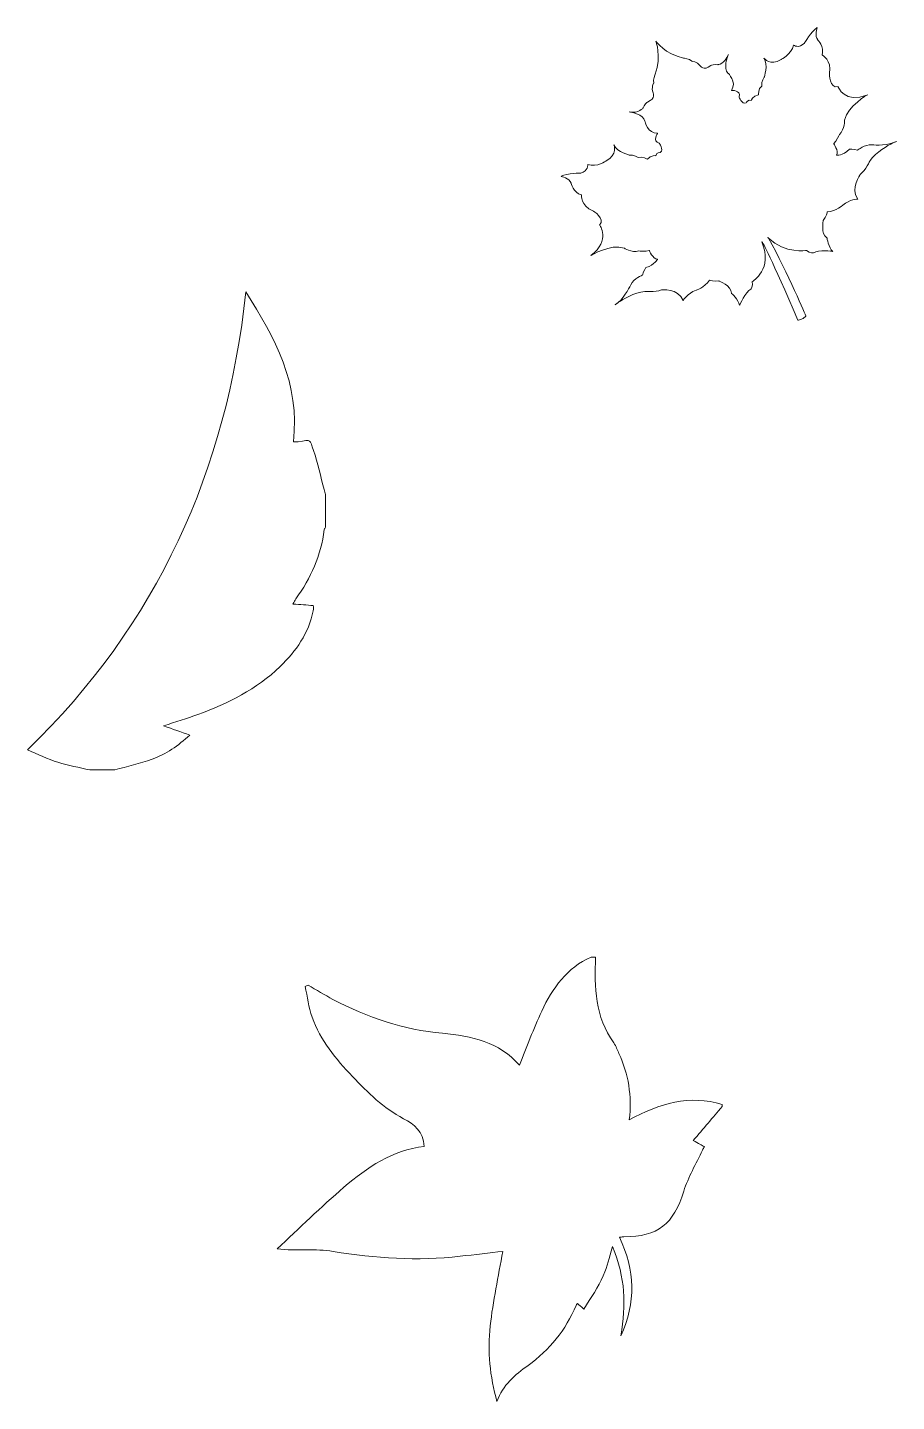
# Model space of a CAD drawing. Header units: inches. Extents: x 0 to 8.2, y -11.5 to 0.
# Drawn here: x 4.692 to 5.993, y -10.983 to -8.926 of the extents above; entities that cross this region are included whole.
import ezdxf

# ---------------------------------------------------------------- set-up
doc = ezdxf.new("R2010")
doc.units = ezdxf.units.IN
doc.header["$MEASUREMENT"] = 0
doc.layers.add('Middle Layer', color=7, linetype='Continuous')

# ---------------------------------------------------------------- blocks, each defined once
blk = doc.blocks.new('block 2')
at = {"layer": 'Middle Layer', "lineweight": 0}
for points, knots in [([(5.8741, -8.9264), (5.8649, -8.9326), (5.8549, -8.95), (5.8549, -8.95), (5.8467, -8.9585), (5.8387, -8.9528), (5.8387, -8.9528), (5.8354, -8.9672), (5.8202, -8.9743), (5.8202, -8.9743), (5.8036, -8.9849), (5.7943, -8.9721), (5.7943, -8.9721), (5.8013, -8.9826), (5.7948, -9.0009), (5.7948, -9.0009), (5.7909, -9.0047), (5.7911, -9.0141), (5.7911, -9.0141), (5.7854, -9.0184), (5.7863, -9.0272), (5.7863, -9.0272), (5.7774, -9.0287), (5.7754, -9.0357), (5.7754, -9.0357), (5.7703, -9.0334), (5.7679, -9.0391), (5.7679, -9.0391), (5.7612, -9.042), (5.7572, -9.0304), (5.7572, -9.0304), (5.7603, -9.0196), (5.7457, -9.0207), (5.7457, -9.0207), (5.7547, -9.008), (5.7406, -8.9947), (5.7406, -8.9947), (5.7333, -8.9873), (5.7396, -8.9707), (5.7413, -8.9667), (5.7358, -8.9812), (5.7254, -8.9821), (5.7254, -8.9821), (5.7215, -8.9805), (5.7148, -8.9834), (5.7148, -8.9834), (5.7038, -8.9919), (5.6991, -8.9838), (5.6991, -8.9838), (5.6938, -8.9766), (5.6864, -8.977), (5.6864, -8.977), (5.6829, -8.9729), (5.6742, -8.9723), (5.6742, -8.9723), (5.646, -8.9662), (5.6326, -8.9469), (5.6326, -8.9469), (5.6326, -8.9469), (5.6412, -8.9685), (5.6318, -8.9965), (5.6318, -8.9965), (5.6278, -9.0045), (5.6294, -9.0096), (5.6294, -9.0096), (5.6252, -9.016), (5.6286, -9.0243), (5.6286, -9.0243), (5.6329, -9.0327), (5.6202, -9.038), (5.6202, -9.038), (5.6143, -9.0424), (5.6136, -9.0467), (5.6136, -9.0467), (5.6074, -9.0554), (5.5926, -9.0527), (5.5968, -9.0533), (5.6138, -9.0563), (5.6163, -9.0666), (5.6163, -9.0666), (5.6201, -9.0859), (5.6353, -9.0844), (5.6353, -9.0844), (5.6268, -9.0967), (5.6375, -9.0995), (5.6375, -9.0995), (5.6451, -9.1091), (5.6393, -9.1135), (5.6393, -9.1135), (5.6332, -9.1127), (5.6326, -9.1183), (5.6326, -9.1183), (5.6257, -9.1165), (5.6199, -9.1236), (5.6199, -9.1236), (5.6129, -9.1182), (5.6065, -9.1211), (5.6065, -9.1211), (5.5987, -9.1161), (5.5936, -9.1175), (5.5936, -9.1175), (5.5749, -9.1138), (5.5698, -9.1022), (5.5698, -9.1022), (5.5757, -9.117), (5.5583, -9.1262), (5.5583, -9.1262), (5.5446, -9.136), (5.5308, -9.1314), (5.5308, -9.1314), (5.5315, -9.1414), (5.5202, -9.1443), (5.5202, -9.1443), (5.5005, -9.1442), (5.4906, -9.1491), (5.4906, -9.1491), (5.5037, -9.1521), (5.5056, -9.1593), (5.5056, -9.1593), (5.5089, -9.1735), (5.5212, -9.1769), (5.5212, -9.1769), (5.5198, -9.1937), (5.5383, -9.2006), (5.5383, -9.2006), (5.558, -9.2128), (5.5483, -9.2221), (5.5483, -9.2221), (5.5657, -9.2442), (5.5354, -9.2677), (5.5354, -9.2677), (5.5649, -9.2495), (5.585, -9.2566), (5.585, -9.2566), (5.5959, -9.2638), (5.6072, -9.2609), (5.6072, -9.2609), (5.6177, -9.262), (5.6227, -9.2602), (5.6227, -9.2602), (5.6277, -9.2728), (5.635, -9.2731), (5.635, -9.2731), (5.6316, -9.2813), (5.6176, -9.2858), (5.6176, -9.2858), (5.6149, -9.2897), (5.6125, -9.297), (5.6125, -9.297), (5.5997, -9.3019), (5.595, -9.3117), (5.595, -9.3117), (5.5866, -9.329), (5.5762, -9.338), (5.5733, -9.3401), (5.5715, -9.3415), (5.5715, -9.3415), (5.5731, -9.3406), (5.5747, -9.3394), (5.5762, -9.338), (5.5839, -9.3328), (5.5999, -9.3232), (5.616, -9.3214), (5.616, -9.3214), (5.6311, -9.3232), (5.6409, -9.3192), (5.6409, -9.3192), (5.6659, -9.316), (5.6735, -9.335), (5.6735, -9.335), (5.6798, -9.3245), (5.6927, -9.3196), (5.6927, -9.3196), (5.7046, -9.316), (5.713, -9.3047), (5.713, -9.3047), (5.7197, -9.307), (5.7268, -9.3056), (5.7268, -9.3056), (5.7458, -9.3127), (5.7456, -9.324), (5.7456, -9.324), (5.7566, -9.3338), (5.758, -9.3422), (5.758, -9.3422), (5.7666, -9.3217), (5.7747, -9.3181), (5.7747, -9.3181), (5.7784, -9.3142), (5.7769, -9.3068), (5.7769, -9.3068), (5.8091, -9.2875), (5.7911, -9.2474), (5.7912, -9.2474), (5.7917, -9.2472), (5.7917, -9.2472), (5.7917, -9.2472), (5.8058, -9.2714), (5.8452, -9.3647), (5.8452, -9.3647), (5.8515, -9.3639), (5.8573, -9.3586), (5.8573, -9.3586), (5.8306, -9.2944), (5.8011, -9.2415), (5.8261, -9.2659), (5.8582, -9.26), (5.8582, -9.26), (5.8636, -9.2651), (5.8688, -9.2638), (5.8688, -9.2638), (5.876, -9.2586), (5.8974, -9.2615), (5.8974, -9.2615), (5.8912, -9.256), (5.8887, -9.2412), (5.8887, -9.2412), (5.8792, -9.2356), (5.8831, -9.2152), (5.8831, -9.2152), (5.8879, -9.2096), (5.8893, -9.2025), (5.8893, -9.2025), (5.9031, -9.201), (5.9123, -9.1923), (5.9123, -9.1923), (5.923, -9.1835), (5.935, -9.1833), (5.935, -9.1833), (5.923, -9.1669), (5.9385, -9.1465), (5.9385, -9.1465), (5.947, -9.1398), (5.9532, -9.1257), (5.9532, -9.1257), (5.963, -9.1124), (5.9793, -9.1033), (5.9876, -9.0992), (5.9895, -9.0985), (5.9913, -9.0977), (5.9929, -9.0968), (5.9929, -9.0968), (5.9908, -9.0976), (5.9876, -9.0992), (5.9747, -9.1037), (5.956, -9.1021), (5.956, -9.1021), (5.9454, -9.1012), (5.9347, -9.1101), (5.9347, -9.1101), (5.9274, -9.1083), (5.9227, -9.1087), (5.9227, -9.1087), (5.9118, -9.1187), (5.9032, -9.1175), (5.9032, -9.1175), (5.9066, -9.1109), (5.8988, -9.1001), (5.8988, -9.1001), (5.9029, -9.0966), (5.9073, -9.0868), (5.9073, -9.0868), (5.9155, -9.0783), (5.9152, -9.0649), (5.9152, -9.0649), (5.9196, -9.0436), (5.95, -9.027), (5.95, -9.027), (5.9148, -9.0416), (5.9053, -9.0148), (5.9053, -9.0148), (5.8926, -9.0186), (5.8925, -8.995), (5.8925, -8.995), (5.8963, -8.9751), (5.8816, -8.9677), (5.8816, -8.9677), (5.8851, -8.9551), (5.8749, -8.9449), (5.8749, -8.9449), (5.8699, -8.9395), (5.8741, -8.9264), (5.8741, -8.9264)], [0, 0, 0, 0, 1, 1, 1, 2, 2, 2, 3, 3, 3, 4, 4, 4, 5, 5, 5, 6, 6, 6, 7, 7, 7, 8, 8, 8, 9, 9, 9, 10, 10, 10, 11, 11, 11, 12, 12, 12, 13, 13, 13, 14, 14, 14, 15, 15, 15, 16, 16, 16, 17, 17, 17, 18, 18, 18, 19, 19, 19, 20, 20, 20, 21, 21, 21, 22, 22, 22, 23, 23, 23, 24, 24, 24, 25, 25, 25, 26, 26, 26, 27, 27, 27, 28, 28, 28, 29, 29, 29, 30, 30, 30, 31, 31, 31, 32, 32, 32, 33, 33, 33, 34, 34, 34, 35, 35, 35, 36, 36, 36, 37, 37, 37, 38, 38, 38, 39, 39, 39, 40, 40, 40, 41, 41, 41, 42, 42, 42, 43, 43, 43, 44, 44, 44, 45, 45, 45, 46, 46, 46, 47, 47, 47, 48, 48, 48, 49, 49, 49, 50, 50, 50, 51, 51, 51, 52, 52, 52, 53, 53, 53, 54, 54, 54, 55, 55, 55, 56, 56, 56, 57, 57, 57, 58, 58, 58, 59, 59, 59, 60, 60, 60, 61, 61, 61, 62, 62, 62, 63, 63, 63, 64, 64, 64, 65, 65, 65, 66, 66, 66, 67, 67, 67, 68, 68, 68, 69, 69, 69, 70, 70, 70, 71, 71, 71, 72, 72, 72, 73, 73, 73, 74, 74, 74, 75, 75, 75, 76, 76, 76, 77, 77, 77, 78, 78, 78, 79, 79, 79, 80, 80, 80, 81, 81, 81, 82, 82, 82, 83, 83, 83, 84, 84, 84, 85, 85, 85, 86, 86, 86, 87, 87, 87, 88, 88, 88, 89, 89, 89, 90, 90, 90, 91, 91, 91, 92, 92, 92, 93, 93, 93, 94, 94, 94, 94]), ([(5.09, -9.5464), (5.1002, -9.46), (5.0622, -9.3904), (5.0188, -9.3221), (4.9903, -9.5897), (4.8863, -9.8194), (4.6919, -10.0076), (4.7073, -10.014), (4.722, -10.0213), (4.7375, -10.0263), (4.7531, -10.0313), (4.7694, -10.034), (4.7854, -10.0377), (4.7979, -10.0377), (4.8103, -10.0377), (4.8228, -10.0377), (4.8414, -10.0324), (4.8604, -10.0282), (4.8785, -10.0215), (4.8993, -10.0139), (4.9175, -10.0016), (4.9349, -9.9855), (4.9214, -9.9808), (4.9095, -9.9766), (4.8957, -9.9717), (4.9139, -9.9657), (4.9306, -9.9606), (4.947, -9.9547), (4.9922, -9.9382), (5.0348, -9.9169), (5.07, -9.883), (5.0941, -9.8598), (5.1128, -9.8331), (5.1197, -9.7994), (5.12, -9.7979), (5.1202, -9.7965), (5.1203, -9.795), (5.1203, -9.7943), (5.12, -9.7936), (5.1195, -9.7916), (5.1102, -9.7909), (5.1005, -9.7902), (5.0893, -9.7894), (5.091, -9.7863), (5.0921, -9.7838), (5.0936, -9.7817), (5.1163, -9.7506), (5.1312, -9.7164), (5.1362, -9.678), (5.1364, -9.6767), (5.1374, -9.6755), (5.1381, -9.6743), (5.1381, -9.6579), (5.1381, -9.6416), (5.1381, -9.6252), (5.1374, -9.6229), (5.1366, -9.6205), (5.136, -9.6181), (5.1308, -9.5985), (5.1268, -9.5784), (5.1201, -9.5594), (5.1143, -9.5429), (5.1177, -9.5433), (5.0972, -9.5464), (5.0945, -9.5468), (5.0917, -9.5464), (5.09, -9.5464)], [0, 0, 0, 0, 1, 1, 1, 2, 2, 2, 3, 3, 3, 4, 4, 4, 5, 5, 5, 6, 6, 6, 7, 7, 7, 8, 8, 8, 9, 9, 9, 10, 10, 10, 11, 11, 11, 12, 12, 12, 13, 13, 13, 14, 14, 14, 15, 15, 15, 16, 16, 16, 17, 17, 17, 18, 18, 18, 19, 19, 19, 20, 20, 20, 21, 21, 21, 22, 22, 22, 22]), ([(5.536, -10.3177), (5.4995, -10.3337), (5.4778, -10.3641), (5.4617, -10.3988), (5.4494, -10.4251), (5.4396, -10.4524), (5.4285, -10.4797), (5.3982, -10.4447), (5.3561, -10.4357), (5.3134, -10.4319), (5.2547, -10.4267), (5.2008, -10.4081), (5.1492, -10.3811), (5.1366, -10.3744), (5.1244, -10.367), (5.112, -10.3599), (5.1105, -10.3606), (5.109, -10.3612), (5.1076, -10.3618), (5.1109, -10.3771), (5.1127, -10.393), (5.118, -10.4077), (5.1303, -10.4425), (5.1535, -10.4703), (5.1784, -10.4966), (5.2013, -10.5207), (5.2249, -10.544), (5.255, -10.5597), (5.2704, -10.5677), (5.2846, -10.5791), (5.2859, -10.6011), (5.238, -10.607), (5.2004, -10.6326), (5.1656, -10.6624), (5.1311, -10.6918), (5.0988, -10.7238), (5.0655, -10.7547), (5.0955, -10.7577), (5.1231, -10.7541), (5.1495, -10.7584), (5.2127, -10.7687), (5.2758, -10.7729), (5.3394, -10.7657), (5.3619, -10.7631), (5.3844, -10.7605), (5.4033, -10.7584), (5.3968, -10.796), (5.3887, -10.8327), (5.3846, -10.87), (5.3805, -10.9077), (5.3841, -10.9455), (5.3947, -10.983), (5.4034, -10.9582), (5.4216, -10.9433), (5.4415, -10.9289), (5.4734, -10.9059), (5.4977, -10.876), (5.5132, -10.8392), (5.5136, -10.8383), (5.5144, -10.8376), (5.5151, -10.8365), (5.5178, -10.8386), (5.5204, -10.8408), (5.525, -10.8446), (5.5353, -10.8273), (5.5465, -10.8119), (5.5539, -10.7949), (5.5611, -10.7781), (5.5621, -10.7705), (5.5675, -10.751), (5.5877, -10.7993), (5.5876, -10.8364), (5.5801, -10.8849), (5.6032, -10.835), (5.6017, -10.7866), (5.578, -10.737), (5.5829, -10.737), (5.5817, -10.7363), (5.5848, -10.7363), (5.6355, -10.7366), (5.6593, -10.7173), (5.6744, -10.6683), (5.681, -10.647), (5.6929, -10.6273), (5.7024, -10.6069), (5.7033, -10.605), (5.7043, -10.6033), (5.7053, -10.6015), (5.7008, -10.5991), (5.6969, -10.5969), (5.6886, -10.5924), (5.7039, -10.5744), (5.7179, -10.558), (5.7318, -10.5416), (5.7318, -10.5405), (5.7318, -10.5395), (5.7318, -10.5384), (5.683, -10.5235), (5.6383, -10.5367), (5.5928, -10.5615), (5.5972, -10.5253), (5.5914, -10.493), (5.5774, -10.4622), (5.5749, -10.4568), (5.5731, -10.4509), (5.5697, -10.4462), (5.5413, -10.4075), (5.5406, -10.3629), (5.5424, -10.3177), (5.5403, -10.3177), (5.5382, -10.3177), (5.536, -10.3177)], [0, 0, 0, 0, 1, 1, 1, 2, 2, 2, 3, 3, 3, 4, 4, 4, 5, 5, 5, 6, 6, 6, 7, 7, 7, 8, 8, 8, 9, 9, 9, 10, 10, 10, 11, 11, 11, 12, 12, 12, 13, 13, 13, 14, 14, 14, 15, 15, 15, 16, 16, 16, 17, 17, 17, 18, 18, 18, 19, 19, 19, 20, 20, 20, 21, 21, 21, 22, 22, 22, 23, 23, 23, 24, 24, 24, 25, 25, 25, 26, 26, 26, 27, 27, 27, 28, 28, 28, 29, 29, 29, 30, 30, 30, 31, 31, 31, 32, 32, 32, 33, 33, 33, 34, 34, 34, 35, 35, 35, 36, 36, 36, 37, 37, 37, 37])]:
    blk.add_open_spline(points, degree=3, knots=knots, dxfattribs=at)

msp = doc.modelspace()

# ---------------------------------------------------------------- linework, layer by layer
at = {"layer": 'Middle Layer', "lineweight": 0}
for points, knots in [([(5.6326, -8.9469), (5.6326, -8.9469), (5.6331, -8.9477), (5.634, -8.9494), (5.634, -8.9494), (5.6326, -8.9469), (5.6326, -8.9469)], [0, 0, 0, 0, 1, 1, 1, 2, 2, 2, 2]), ([(5.8002, -9.2405), (5.8003, -9.2404), (5.7999, -9.2405), (5.8, -9.2405), (5.8003, -9.2408), (5.8007, -9.2411), (5.8011, -9.2415), (5.8009, -9.2412), (5.8007, -9.2408), (5.8005, -9.2405), (5.8005, -9.2405), (5.8002, -9.2405), (5.8002, -9.2405)], [0, 0, 0, 0, 1, 1, 1, 2, 2, 2, 3, 3, 3, 4, 4, 4, 4])]:
    msp.add_open_spline(points, degree=3, knots=knots, dxfattribs=at)

# ---------------------------------------------------------------- block references
at = {"layer": 'Middle Layer'}
msp.add_blockref('block 2', (0, 0), dxfattribs=at)

doc.saveas('drawing.dxf')
